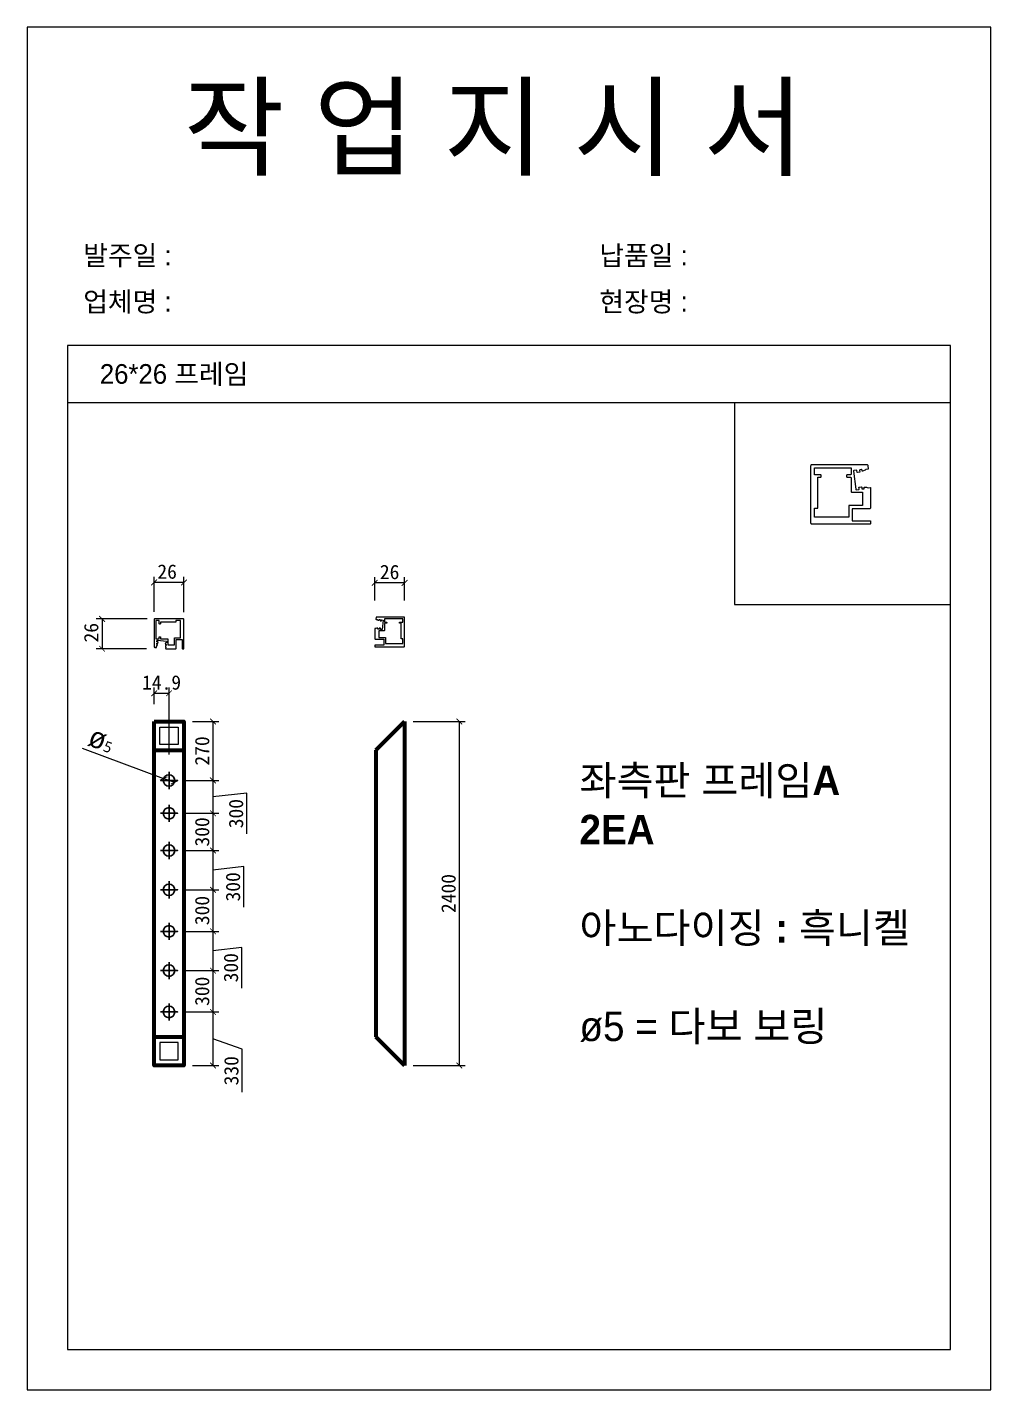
# Model space of a CAD drawing. Header units: millimetres. Extents: x -44117 to 256353, y -2095463 to 65325.
# Drawn here: x 59839 to 61519, y 23848 to 26224 of the extents above; entities that cross this region are included whole.
import ezdxf

# ---------------------------------------------------------------- set-up
doc = ezdxf.new("R2010")
doc.units = ezdxf.units.MM
doc.header["$LTSCALE"] = 10
doc.layers.add('Layer1', color=7, linetype='Continuous', lineweight=70)
doc.dimstyles.new('ISO-25', dxfattribs={"dimtxt": 2.5, "dimasz": 2.5, "dimexe": 1, "dimexo": 1, "dimtad": 1, "dimtxsty": 'Standard', "dimblk": 'ARCHTICK', "dimcen": 2.5, "dimadec": 0, "dimazin": 0, "dimtfac": 1, "dimtmove": 0, "dimatfit": 3, "dimfxl": 0, "dimarcsym": 0})

# ---------------------------------------------------------------- blocks, each defined once
blk = doc.blocks.new('_ArchTick')
at = {"color": 0, "linetype": 'ByBlock', "const_width": 0.15}
blk.add_lwpolyline([(-0.5, -0.5), (0.5, 0.5)], dxfattribs=at)
blk = doc.blocks.new('*D1611')
at = {"color": 0, "lineweight": -2}
for p, q in [((60060.2, 25204.4), (60060.2, 25265.9)), ((60112.2, 25203.9), (60112.2, 25265.9)), ((60112.2, 25255.9), (60060.2, 25255.9))]:
    blk.add_line(p, q, dxfattribs=at)
at = {"layer": 'Defpoints', "color": 0}
for p in [(60060.2, 25255.9), (60060.2, 25189.4), (60112.2, 25188.9)]:
    blk.add_point(p, dxfattribs=at)
at = {"color": 0, "lineweight": -2, "xscale": 10, "yscale": 10, "zscale": 10, "rotation": 180}
blk.add_blockref('_ArchTick', (60060.2, 25255.9), dxfattribs=at)
at = {"color": 0, "lineweight": -2, "xscale": 10, "yscale": 10, "zscale": 10}
blk.add_blockref('_ArchTick', (60112.2, 25255.9), dxfattribs=at)
at = {"color": 0, "insert": (60082.9, 25274.7), "char_height": 25, "attachment_point": 5}
blk.add_mtext('26', dxfattribs=at)
blk = doc.blocks.new('*D1612')
at = {"color": 0, "lineweight": -2}
for p, q in [((60048.3, 25192.4), (59959.4, 25192.4)), ((59969.4, 25192.4), (59969.4, 25140.4)), ((60046.7, 25140.4), (59959.4, 25140.4))]:
    blk.add_line(p, q, dxfattribs=at)
at = {"layer": 'Defpoints', "color": 0}
for p in [(60063.3, 25192.4), (59969.4, 25140.4), (60061.7, 25140.4)]:
    blk.add_point(p, dxfattribs=at)
at = {"color": 0, "lineweight": -2, "xscale": 10, "yscale": 10, "zscale": 10}
for p, rotation in [((59969.4, 25192.4), 90), ((59969.4, 25140.4), 270)]:
    blk.add_blockref('_ArchTick', p, dxfattribs=dict(at, rotation=rotation))
at = {"color": 0, "insert": (59950.6, 25168.3), "char_height": 25, "attachment_point": 5, "rotation": 90}
blk.add_mtext('26', dxfattribs=at)
blk = doc.blocks.new('*D1613')
at = {"color": 0, "lineweight": -2}
for p, q in [((60444.8, 25224.7), (60444.8, 25265.2)), ((60496.8, 25224.7), (60496.8, 25265.2)), ((60496.8, 25255.2), (60444.8, 25255.2))]:
    blk.add_line(p, q, dxfattribs=at)
at = {"layer": 'Defpoints', "color": 0}
for p in [(60444.8, 25255.2), (60444.8, 25194.7), (60496.8, 25194.7)]:
    blk.add_point(p, dxfattribs=at)
at = {"color": 0, "lineweight": -2, "xscale": 10, "yscale": 10, "zscale": 10, "rotation": 180}
blk.add_blockref('_ArchTick', (60444.8, 25255.2), dxfattribs=at)
at = {"color": 0, "lineweight": -2, "xscale": 10, "yscale": 10, "zscale": 10}
blk.add_blockref('_ArchTick', (60496.8, 25255.2), dxfattribs=at)
at = {"color": 0, "insert": (60470.8, 25274), "char_height": 25, "attachment_point": 5}
blk.add_mtext('26', dxfattribs=at)
blk = doc.blocks.new('*D1620')
at = {"color": 0, "lineweight": -2}
for p, q in [((59934.9, 24966.8), (60076.8, 24914.1)), ((60095.5, 24907.2), (60076.8, 24914.1)), ((60095.5, 24907.2), (60095.5, 24907.2))]:
    blk.add_line(p, q, dxfattribs=at)
at = {"layer": 'Defpoints', "color": 0}
for p in [(60076.8, 24914.1), (60095.5, 24907.2)]:
    blk.add_point(p, dxfattribs=at)
at = {"color": 0, "lineweight": -2, "xscale": 10, "yscale": 10, "zscale": 10}
for p, rotation in [((60076.8, 24914.1), 339.6496545556818), ((60095.5, 24907.2), 159.6496545556818)]:
    blk.add_blockref('_ArchTick', p, dxfattribs=dict(at, rotation=rotation))
at = {"color": 0, "insert": (59968.7, 24981.9), "char_height": 25, "attachment_point": 5, "rotation": 339.6497}
blk.add_mtext('{\\fGulim|b0|i0|c129|p50;\\H1.4583x;ø\\fMalgun Gothic|b0|i0|c129|p50;\\H0.51429x;5}', dxfattribs=at)
blk = doc.blocks.new('*D1614')
at = {"color": 0, "lineweight": -2}
for p, q in [((60060.2, 25043.5), (60060.2, 25072.6)), ((60086.2, 24955.7), (60086.2, 25072.6)), ((60060.2, 25062.6), (60086.2, 25062.6))]:
    blk.add_line(p, q, dxfattribs=at)
at = {"layer": 'Defpoints', "color": 0}
for p in [(60086.2, 25062.6), (60060.2, 25013.5), (60086.2, 24925.7)]:
    blk.add_point(p, dxfattribs=at)
at = {"color": 0, "lineweight": -2, "xscale": 10, "yscale": 10, "zscale": 10, "rotation": 180}
blk.add_blockref('_ArchTick', (60060.2, 25062.6), dxfattribs=at)
at = {"color": 0, "lineweight": -2, "xscale": 10, "yscale": 10, "zscale": 10}
blk.add_blockref('_ArchTick', (60086.2, 25062.6), dxfattribs=at)
at = {"color": 0, "insert": (60073.2, 25081.3), "char_height": 25, "attachment_point": 5}
blk.add_mtext('14.9', dxfattribs=at)
blk = doc.blocks.new('*D1621')
at = {"color": 0, "lineweight": -2}
for p, q in [((60127.2, 25013.5), (60172.8, 25013.5)), ((60162.8, 25013.5), (60162.8, 24910.7)), ((60116.2, 24910.7), (60172.8, 24910.7))]:
    blk.add_line(p, q, dxfattribs=at)
at = {"layer": 'Defpoints', "color": 0}
for p in [(60112.2, 25013.5), (60101.2, 24910.7), (60162.8, 24910.7)]:
    blk.add_point(p, dxfattribs=at)
at = {"color": 0, "lineweight": -2, "xscale": 10, "yscale": 10, "zscale": 10}
for p, rotation in [((60162.8, 25013.5), 90), ((60162.8, 24910.7), 270)]:
    blk.add_blockref('_ArchTick', p, dxfattribs=dict(at, rotation=rotation))
at = {"color": 0, "insert": (60144, 24962.1), "char_height": 25, "attachment_point": 5, "rotation": 90}
blk.add_mtext('270', dxfattribs=at)
blk = doc.blocks.new('*D1622')
at = {"color": 0, "lineweight": -2}
for p, q in [((60116.2, 24910.7), (60172.8, 24910.7)), ((60162.8, 24910.7), (60162.8, 24853.3)), ((60221.8, 24888.3), (60162.8, 24882)), ((60221.8, 24817.4), (60221.8, 24888.3)), ((60116.2, 24853.3), (60172.8, 24853.3))]:
    blk.add_line(p, q, dxfattribs=at)
at = {"layer": 'Defpoints', "color": 0}
for p in [(60101.2, 24910.7), (60101.2, 24853.3), (60162.8, 24853.3)]:
    blk.add_point(p, dxfattribs=at)
at = {"color": 0, "lineweight": -2, "xscale": 10, "yscale": 10, "zscale": 10}
for p, rotation in [((60162.8, 24910.7), 90), ((60162.8, 24853.3), 270)]:
    blk.add_blockref('_ArchTick', p, dxfattribs=dict(at, rotation=rotation))
at = {"color": 0, "insert": (60203.1, 24852.8), "char_height": 25, "attachment_point": 5, "rotation": 90}
blk.add_mtext('300', dxfattribs=at)
blk = doc.blocks.new('*D1623')
at = {"color": 0, "lineweight": -2}
for p, q in [((60116.2, 24853.3), (60172.8, 24853.3)), ((60162.8, 24853.3), (60162.8, 24788.5)), ((60116.2, 24788.5), (60172.8, 24788.5))]:
    blk.add_line(p, q, dxfattribs=at)
at = {"layer": 'Defpoints', "color": 0}
for p in [(60101.2, 24853.3), (60101.2, 24788.5), (60162.8, 24788.5)]:
    blk.add_point(p, dxfattribs=at)
at = {"color": 0, "lineweight": -2, "xscale": 10, "yscale": 10, "zscale": 10}
for p, rotation in [((60162.8, 24853.3), 90), ((60162.8, 24788.5), 270)]:
    blk.add_blockref('_ArchTick', p, dxfattribs=dict(at, rotation=rotation))
at = {"color": 0, "insert": (60144, 24820.9), "char_height": 25, "attachment_point": 5, "rotation": 90}
blk.add_mtext('300', dxfattribs=at)
blk = doc.blocks.new('*D1615')
at = {"color": 0, "lineweight": -2}
for p, q in [((60116.2, 24788.5), (60172.8, 24788.5)), ((60162.8, 24788.5), (60162.8, 24720)), ((60216.5, 24760.5), (60162.8, 24754.3)), ((60216.5, 24689.7), (60216.5, 24760.5)), ((60116.2, 24720), (60172.8, 24720))]:
    blk.add_line(p, q, dxfattribs=at)
at = {"layer": 'Defpoints', "color": 0}
for p in [(60101.2, 24788.5), (60101.2, 24720), (60162.8, 24720)]:
    blk.add_point(p, dxfattribs=at)
at = {"color": 0, "lineweight": -2, "xscale": 10, "yscale": 10, "zscale": 10}
for p, rotation in [((60162.8, 24788.5), 90), ((60162.8, 24720), 270)]:
    blk.add_blockref('_ArchTick', p, dxfattribs=dict(at, rotation=rotation))
at = {"color": 0, "insert": (60197.8, 24725.1), "char_height": 25, "attachment_point": 5, "rotation": 90}
blk.add_mtext('300', dxfattribs=at)
blk = doc.blocks.new('*D1616')
at = {"color": 0, "lineweight": -2}
for p, q in [((60116.2, 24720), (60172.8, 24720)), ((60162.8, 24720), (60162.8, 24647.5)), ((60116.2, 24647.5), (60172.8, 24647.5))]:
    blk.add_line(p, q, dxfattribs=at)
at = {"layer": 'Defpoints', "color": 0}
for p in [(60101.2, 24720), (60101.2, 24647.5), (60162.8, 24647.5)]:
    blk.add_point(p, dxfattribs=at)
at = {"color": 0, "lineweight": -2, "xscale": 10, "yscale": 10, "zscale": 10}
for p, rotation in [((60162.8, 24720), 90), ((60162.8, 24647.5), 270)]:
    blk.add_blockref('_ArchTick', p, dxfattribs=dict(at, rotation=rotation))
at = {"color": 0, "insert": (60144, 24683.8), "char_height": 25, "attachment_point": 5, "rotation": 90}
blk.add_mtext('300', dxfattribs=at)
blk = doc.blocks.new('*D1617')
at = {"color": 0, "lineweight": -2}
for p, q in [((60116.2, 24647.5), (60172.8, 24647.5)), ((60162.8, 24647.5), (60162.8, 24579)), ((60213, 24619.5), (60162.8, 24613.3)), ((60213, 24548.7), (60213, 24619.5)), ((60116.2, 24579), (60172.8, 24579))]:
    blk.add_line(p, q, dxfattribs=at)
at = {"layer": 'Defpoints', "color": 0}
for p in [(60101.2, 24647.5), (60101.2, 24579), (60162.8, 24579)]:
    blk.add_point(p, dxfattribs=at)
at = {"color": 0, "lineweight": -2, "xscale": 10, "yscale": 10, "zscale": 10}
for p, rotation in [((60162.8, 24647.5), 90), ((60162.8, 24579), 270)]:
    blk.add_blockref('_ArchTick', p, dxfattribs=dict(at, rotation=rotation))
at = {"color": 0, "insert": (60194.2, 24584.1), "char_height": 25, "attachment_point": 5, "rotation": 90}
blk.add_mtext('300', dxfattribs=at)
blk = doc.blocks.new('*D1618')
at = {"color": 0, "lineweight": -2}
for p, q in [((60116.2, 24579), (60172.8, 24579)), ((60162.8, 24579), (60162.8, 24506.9)), ((60116.2, 24506.9), (60172.8, 24506.9))]:
    blk.add_line(p, q, dxfattribs=at)
at = {"layer": 'Defpoints', "color": 0}
for p in [(60101.2, 24579), (60101.2, 24506.9), (60162.8, 24506.9)]:
    blk.add_point(p, dxfattribs=at)
at = {"color": 0, "lineweight": -2, "xscale": 10, "yscale": 10, "zscale": 10}
for p, rotation in [((60162.8, 24579), 90), ((60162.8, 24506.9), 270)]:
    blk.add_blockref('_ArchTick', p, dxfattribs=dict(at, rotation=rotation))
at = {"color": 0, "insert": (60144, 24543), "char_height": 25, "attachment_point": 5, "rotation": 90}
blk.add_mtext('300', dxfattribs=at)
blk = doc.blocks.new('*D1619')
at = {"color": 0, "lineweight": -2}
for p, q in [((60116.2, 24506.9), (60172.8, 24506.9)), ((60162.8, 24506.9), (60162.8, 24413.5)), ((60213.7, 24441.9), (60162.8, 24460.2)), ((60213.7, 24366.9), (60213.7, 24441.9)), ((60127.2, 24413.5), (60172.8, 24413.5))]:
    blk.add_line(p, q, dxfattribs=at)
at = {"layer": 'Defpoints', "color": 0}
for p in [(60101.2, 24506.9), (60112.2, 24413.5), (60162.8, 24413.5)]:
    blk.add_point(p, dxfattribs=at)
at = {"color": 0, "lineweight": -2, "xscale": 10, "yscale": 10, "zscale": 10}
for p, rotation in [((60162.8, 24506.9), 90), ((60162.8, 24413.5), 270)]:
    blk.add_blockref('_ArchTick', p, dxfattribs=dict(at, rotation=rotation))
at = {"color": 0, "insert": (60194.9, 24404.4), "char_height": 25, "attachment_point": 5, "rotation": 90}
blk.add_mtext('330', dxfattribs=at)
blk = doc.blocks.new('*D1624')
at = {"color": 0, "lineweight": -2}
for p, q in [((60511.8, 25013.5), (60602.4, 25013.5)), ((60592.4, 24413.5), (60592.4, 25013.5)), ((60511.8, 24413.5), (60602.4, 24413.5))]:
    blk.add_line(p, q, dxfattribs=at)
at = {"layer": 'Defpoints', "color": 0}
for p in [(60496.8, 25013.5), (60592.4, 25013.5), (60496.8, 24413.5)]:
    blk.add_point(p, dxfattribs=at)
at = {"color": 0, "lineweight": -2, "xscale": 10, "yscale": 10, "zscale": 10}
for p, rotation in [((60592.4, 25013.5), 90), ((60592.4, 24413.5), 270)]:
    blk.add_blockref('_ArchTick', p, dxfattribs=dict(at, rotation=rotation))
at = {"color": 0, "insert": (60573.6, 24713.5), "char_height": 25, "attachment_point": 5, "rotation": 90}
blk.add_mtext('2400', dxfattribs=at)

msp = doc.modelspace()

# ---------------------------------------------------------------- linework, layer by layer
for p, q in [((61448.94984, 25668.9399), (59908.94984, 25668.9399)), ((61448.94984, 25568.9399), (59908.94984, 25568.9399))]:
    msp.add_line(p, q)
at = {"lineweight": 30}
for p, q in [((60086.15562, 24925.67114), (60086.15562, 24895.67114)), ((60086.15562, 24868.34102), (60086.15562, 24838.34102)), ((60086.15562, 24803.48261), (60086.15562, 24773.48261)), ((60086.15562, 24735.04822), (60086.15562, 24705.04822)), ((60086.15562, 24662.50033), (60086.15562, 24632.50033)), ((60086.15562, 24594.03853), (60086.15562, 24564.03853)), ((60086.15562, 24521.94153), (60086.15562, 24491.94153))]:
    msp.add_line(p, q, dxfattribs=at)
for points in [[(59838.94984, 23848.10962), (61518.94984, 23848.10962), (61518.94984, 26224.10962), (59838.94984, 26224.10962)], [(61448.94984, 25568.9399), (61072.00109, 25568.9399), (61072.00109, 25217.33294), (61448.94984, 25217.33294)], [(60070.15562, 25003.48261), (60102.15562, 25003.48261), (60102.15562, 24973.48261), (60070.15562, 24973.48261)], [(60070.15562, 24423.48261), (60102.15562, 24423.48261), (60102.15562, 24453.48261), (60070.15562, 24453.48261)]]:
    msp.add_lwpolyline(points, close=True)
msp.add_lwpolyline([(59908.94984, 25668.9399), (59908.94984, 23918.10962), (61448.94984, 23918.10962), (61448.94984, 25668.9399)])
for points in [[(61305.31886, 25454.08424), (61305.31886, 25454.08424), (61305.31886, 25454.08424, -0.4142135624), (61304.62291, 25453.19225), (61301.55102, 25452.813, 0.1357168379), (61301.15703, 25452.64984, -0.1201861936), (61295.53979, 25450.11986, -0.4322308638), (61294.59948, 25450.80834), (61294.46007, 25451.93756, 0.4142135624), (61293.56808, 25452.63351), (61291.02737, 25452.31983, 0.4142135624), (61290.33142, 25451.42784), (61290.62549, 25449.04592, -0.4142135624), (61289.92954, 25448.15393), (61286.75365, 25447.76184, -0.4142135624), (61285.86165, 25448.45779), (61285.56759, 25450.8397, 0.4142135624), (61284.67559, 25451.53565), (61280.30875, 25450.99653, 0.4142135624), (61279.6128, 25450.10453), (61283.53371, 25418.34565, 0.4142135624), (61284.4257, 25417.6497), (61288.79255, 25418.18883, 0.4142135624), (61289.4885, 25419.08082), (61289.19443, 25421.46274, -0.4142135624), (61289.89038, 25422.35473), (61293.06627, 25422.74682, -0.4142135624), (61293.95826, 25422.05087), (61294.25233, 25419.66896, 0.4142135624), (61295.14432, 25418.97301), (61297.68503, 25419.28668, 0.4142135624), (61298.38098, 25420.17868), (61298.24157, 25421.3079, -0.4322308638), (61298.9862, 25422.2044, -0.1201861936), (61305.05009, 25421.11656, 0.1357168379), (61305.47193, 25421.05412), (61308.54382, 25421.43337, -0.4142135624), (61309.43582, 25420.73742), (61309.43582, 25386.33742, -0.4142135624), (61307.43582, 25384.33742), (61277.43582, 25384.33742), (61277.43582, 25363.53742), (61308.20055, 25363.53742, -0.4228503783), (61309.43582, 25362.33794), (61309.43582, 25358.73742, -0.4142135624), (61308.23582, 25357.53742), (61207.43582, 25357.53742, -0.4142135624), (61205.43582, 25359.53742), (61205.43582, 25459.53742, -0.4142135624), (61207.43582, 25461.53742), (61302.64614, 25461.53318, -0.4142135624), (61304.64614, 25459.53318), (61305.31886, 25454.08424)], [(61295.43582, 25413.53742), (61295.43582, 25390.33742), (61277.43582, 25390.33742), (61272.63582, 25390.33742, 0.4142135624), (61271.43582, 25389.13742), (61271.43582, 25384.33742), (61271.43582, 25384.33742), (61271.43582, 25369.53742), (61211.43582, 25369.53742), (61211.43582, 25385.53742), (61217.43582, 25385.53742), (61217.43582, 25439.53742), (61222.23582, 25439.53742, 0.4142135624), (61223.43582, 25440.73742), (61223.43582, 25442.33742, 0.4142135624), (61222.23582, 25443.53742), (61211.43582, 25443.53742), (61211.43582, 25455.53742), (61275.43582, 25455.53742), (61275.43582, 25444.73742, -0.4142135624), (61274.23582, 25443.53742), (61268.63582, 25443.53742, 0.4142135624), (61267.43582, 25442.33742), (61267.43582, 25440.73742, 0.4142135624), (61268.63582, 25439.53742), (61274.21582, 25439.53742, -0.4142135624), (61275.41582, 25438.33742), (61275.41582, 25414.73742, 0.4142135624), (61276.61582, 25413.53742), (61295.43582, 25413.53742)], [(60063.88428, 25142.43141), (60063.88428, 25142.43141), (60063.88428, 25142.43141, 0.4142135624), (60064.33028, 25142.77939), (60064.51991, 25144.31533, -0.1357168379), (60064.60149, 25144.51233, 0.1201861936), (60065.86648, 25147.32095, 0.4322308638), (60065.52224, 25147.7911), (60064.95763, 25147.86081, -0.4142135624), (60064.60965, 25148.30681), (60064.76649, 25149.57716, -0.4142135624), (60065.21248, 25149.92514), (60066.40344, 25149.7781, 0.4142135624), (60066.84944, 25150.12608), (60067.04549, 25151.71402, 0.4142135624), (60066.69751, 25152.16002), (60065.50655, 25152.30705, -0.4142135624), (60065.15858, 25152.75305), (60065.42814, 25154.93647, -0.4142135624), (60065.87414, 25155.28445), (60081.75358, 25153.32399, -0.4142135624), (60082.10155, 25152.87799), (60081.83199, 25150.69457, -0.4142135624), (60081.38599, 25150.3466), (60080.19503, 25150.49363, 0.4142135624), (60079.74904, 25150.14566), (60079.55299, 25148.55771, 0.4142135624), (60079.90097, 25148.11171), (60081.09192, 25147.96468, -0.4142135624), (60081.4399, 25147.51868), (60081.28306, 25146.24833, -0.4142135624), (60080.83707, 25145.90035), (60080.27245, 25145.97006, 0.4322308638), (60079.82421, 25145.59774, 0.1201861936), (60080.36813, 25142.5658, -0.1357168379), (60080.39935, 25142.35488), (60080.20972, 25140.81893, 0.4142135624), (60080.55769, 25140.37293), (60097.75769, 25140.37293, 0.4142135624), (60098.75769, 25141.37293), (60098.75769, 25156.37293), (60109.15769, 25156.37293), (60109.15769, 25140.99057, 0.4228503783), (60109.75744, 25140.37293), (60111.55769, 25140.37293, 0.4142135624), (60112.15769, 25140.97293), (60112.15769, 25191.37293, 0.4142135624), (60111.15769, 25192.37293), (60061.15769, 25192.37293, 0.4142135624), (60060.15769, 25191.37293), (60060.15981, 25143.76777, 0.4142135624), (60061.15981, 25142.76777), (60063.88428, 25142.43141)], [(60084.15769, 25147.37293), (60095.75769, 25147.37293), (60095.75769, 25156.37293), (60095.75769, 25158.77293, -0.4142135624), (60096.35769, 25159.37293), (60098.75769, 25159.37293), (60098.75769, 25159.37293), (60106.15769, 25159.37293), (60106.15769, 25189.37293), (60098.15769, 25189.37293), (60098.15769, 25186.37293), (60071.15769, 25186.37293), (60071.15769, 25183.97293, -0.4142135624), (60070.55769, 25183.37293), (60069.75769, 25183.37293, -0.4142135624), (60069.15769, 25183.97293), (60069.15769, 25189.37293), (60063.15769, 25189.37293), (60063.15769, 25157.37293), (60068.55769, 25157.37293, 0.4142135624), (60069.15769, 25157.97293), (60069.15769, 25160.77293, -0.4142135624), (60069.75769, 25161.37293), (60070.55769, 25161.37293, -0.4142135624), (60071.15769, 25160.77293), (60071.15769, 25157.98293, 0.4142135624), (60071.75769, 25157.38293), (60083.55769, 25157.38293, -0.4142135624), (60084.15769, 25156.78293), (60084.15769, 25147.37293)], [(60446.85019, 25191.93914), (60446.85019, 25191.93914), (60446.85019, 25191.93914, 0.4142135624), (60447.19817, 25191.49314), (60448.73411, 25191.30352, -0.1357168379), (60448.93111, 25191.22194, 0.1201861936), (60451.73973, 25189.95695, 0.4322308638), (60452.20988, 25190.30119), (60452.27959, 25190.8658, -0.4142135624), (60452.72559, 25191.21377), (60453.99594, 25191.05694, -0.4142135624), (60454.34392, 25190.61094), (60454.19688, 25189.41998, 0.4142135624), (60454.54486, 25188.97398), (60456.1328, 25188.77794, 0.4142135624), (60456.5788, 25189.12591), (60456.72583, 25190.31687, -0.4142135624), (60457.17183, 25190.66485), (60459.35525, 25190.39528, -0.4142135624), (60459.70323, 25189.94929), (60457.74277, 25174.06985, -0.4142135624), (60457.29677, 25173.72187), (60455.11335, 25173.99143, -0.4142135624), (60454.76538, 25174.43743), (60454.91241, 25175.62839, 0.4142135624), (60454.56444, 25176.07439), (60452.97649, 25176.27043, 0.4142135624), (60452.5305, 25175.92246), (60452.38346, 25174.7315, -0.4142135624), (60451.93746, 25174.38353), (60450.66711, 25174.54036, -0.4142135624), (60450.31913, 25174.98636), (60450.38884, 25175.55097, 0.4322308638), (60450.01652, 25175.99922, 0.1201861936), (60446.98458, 25175.4553, -0.1357168379), (60446.77366, 25175.42408), (60445.23771, 25175.6137, 0.4142135624), (60444.79172, 25175.26573), (60444.79172, 25158.06573, 0.4142135624), (60445.79172, 25157.06573), (60460.79172, 25157.06573), (60460.79172, 25146.66573), (60445.40935, 25146.66573, 0.4228503783), (60444.79172, 25146.06599), (60444.79172, 25144.26573, 0.4142135624), (60445.39172, 25143.66573), (60495.79172, 25143.66573, 0.4142135624), (60496.79172, 25144.66573), (60496.79172, 25194.66573, 0.4142135624), (60495.79172, 25195.66573), (60448.18655, 25195.66361, 0.4142135624), (60447.18655, 25194.66361), (60446.85019, 25191.93914)], [(60451.79172, 25171.66573), (60451.79172, 25160.06573), (60460.79172, 25160.06573), (60463.19172, 25160.06573, -0.4142135624), (60463.79172, 25159.46573), (60463.79172, 25157.06573), (60463.79172, 25157.06573), (60463.79172, 25149.66573), (60493.79172, 25149.66573), (60493.79172, 25157.66573), (60490.79172, 25157.66573), (60490.79172, 25184.66573), (60488.39172, 25184.66573, -0.4142135624), (60487.79172, 25185.26573), (60487.79172, 25186.06573, -0.4142135624), (60488.39172, 25186.66573), (60493.79172, 25186.66573), (60493.79172, 25192.66573), (60461.79172, 25192.66573), (60461.79172, 25187.26573, 0.4142135624), (60462.39172, 25186.66573), (60465.19172, 25186.66573, -0.4142135624), (60465.79172, 25186.06573), (60465.79172, 25185.26573, -0.4142135624), (60465.19172, 25184.66573), (60462.40172, 25184.66573, 0.4142135624), (60461.80172, 25184.06573), (60461.80172, 25172.26573, -0.4142135624), (60461.20172, 25171.66573), (60451.79172, 25171.66573)]]:
    msp.add_lwpolyline(points, format="xyb")
for points in [[(60071.15562, 24910.67114), (60101.15562, 24910.67114)], [(60071.15562, 24853.34102), (60101.15562, 24853.34102)], [(60071.15562, 24788.48261), (60101.15562, 24788.48261)], [(60071.15562, 24720.04822), (60101.15562, 24720.04822)], [(60071.15562, 24647.50033), (60101.15562, 24647.50033)], [(60071.15562, 24579.03853), (60101.15562, 24579.03853)], [(60071.15562, 24506.94153), (60101.15562, 24506.94153)]]:
    msp.add_lwpolyline(points, close=True, dxfattribs=at)
for centre in [(60086.15562, 24910.67114), (60086.15562, 24853.34102), (60086.15562, 24788.48261), (60086.15562, 24720.04822), (60086.15562, 24647.50033), (60086.15562, 24579.03853), (60086.15562, 24506.94153)]:
    msp.add_circle(centre, 10, dxfattribs=at)
at = {"layer": 'Layer1'}
for p, q in [((60496.79172, 25013.48261), (60446.79172, 24963.48261)), ((60060.15562, 24963.48261), (60112.15562, 24963.48261)), ((60060.15562, 24463.48261), (60112.15562, 24463.48261)), ((60446.79172, 24463.48261), (60496.79172, 24413.48261))]:
    msp.add_line(p, q, dxfattribs=at)
msp.add_lwpolyline([(60060.15562, 25013.48261), (60112.15562, 25013.48261), (60112.15562, 24413.48261), (60060.15562, 24413.48261)], close=True, dxfattribs=at)
for points in [[(60496.79172, 25013.48261), (60496.79172, 24413.48261)], [(60446.79172, 24963.48261), (60446.79172, 24463.48261)]]:
    msp.add_lwpolyline(points, dxfattribs=at)

# ---------------------------------------------------------------- texts
at = {"attachment_point": 1}
for s, heights, insert, char_height in [('{\\fGulim|b0|i0|c129|p50;작 업 지 시 서}', [-155.84554], (60111.75645, 26119.94711), 140), ('{\\fGulim|b0|i0|c129|p50;발주일 :}', [-38.18216], (59936.54709, 25843.22669), 34.3), ('{\\fGulim|b0|i0|c129|p50;납품일 :}', [-37.67976], (60836.52508, 25843.22669), 34.3), ('{\\fGulim|b0|i0|c129|p50;업체명 : }', [-38.2735], (59936.54709, 25762.57051), 34.3), ('{\\fGulim|b0|i0|c129|p50;현장명 : }', [-38.2735], (60836.52508, 25762.57051), 34.3), ('{\\fGulim|b0|i0|c129|p50;26*26 프레임}', [-38.22783], (59965.50968, 25636.70194), 34.3), ('{\\fGulim|b1|i0|c129|p50;좌측판 프레임A\\P2EA\\P\\P아노다이징 : 흑니켈\\P\\P\\fGulim|b0|i0|c129|p50;ø5 = 다보 보링}', [-491.47221], (60801.86348, 24936.44557), 51.45)]:
    msp.add_mtext_dynamic_manual_height_columns(s, width=3307.3198183, gutter_width=12.5, heights=heights, dxfattribs=dict(at, insert=insert, char_height=char_height))

# ---------------------------------------------------------------- dimensions: what is measured, and where the dimension line sits
for base, p1, p2, angle, text, override, picture, middle in [((60060.15769, 25255.90005), (60112.15769, 25188.87144), (60060.15769, 25189.35944), 180, '26', {"dimscale": 10, "dimasz": 1, "dimexo": 1.5}, '*D1611', (60082.88777, 25255.90005)), ((60444.79172, 25255.20381), (60496.79172, 25194.66573), (60444.79172, 25194.66573), 180, '26', {"dimscale": 10, "dimasz": 1, "dimexo": 3}, '*D1613', (60470.79172, 25255.20381)), ((59969.38696, 25140.37293), (60063.34353, 25192.37293), (60061.65782, 25140.37293), 90, '26', {"dimscale": 10, "dimasz": 1, "dimexo": 1.5}, '*D1612', (59969.38696, 25168.29256)), ((60086.15562, 25062.57244), (60060.15562, 25013.48261), (60086.15562, 24925.67114), 180, '14.9', {"dimscale": 10, "dimasz": 1, "dimexo": 3}, '*D1614', (60073.15562, 25062.57244)), ((60162.76263, 24910.67114), (60112.15562, 25013.48261), (60101.15562, 24910.67114), 90, '270', {"dimscale": 10, "dimasz": 1, "dimexo": 1.5}, '*D1621', (60162.76263, 24962.07687)), ((60162.76263, 24853.34102), (60101.15562, 24910.67114), (60101.15562, 24853.34102), 90, '300', {"dimscale": 10, "dimasz": 1, "dimexo": 1.5, "dimtmove": 1}, '*D1622', (60221.81343, 24882.00608)), ((60162.76263, 24788.48261), (60101.15562, 24853.34102), (60101.15562, 24788.48261), 90, '300', {"dimscale": 10, "dimasz": 1, "dimexo": 1.5, "dimtmove": 1}, '*D1623', (60162.76263, 24820.91181)), ((60162.76263, 24720.04822), (60101.15562, 24788.48261), (60101.15562, 24720.04822), 90, '300', {"dimscale": 10, "dimasz": 1, "dimexo": 1.5, "dimtmove": 1}, '*D1615', (60216.52115, 24754.26542)), ((60162.76263, 24647.50033), (60101.15562, 24720.04822), (60101.15562, 24647.50033), 90, '300', {"dimscale": 10, "dimasz": 1, "dimexo": 1.5, "dimtmove": 1}, '*D1616', (60162.76263, 24683.77428)), ((60162.76263, 24579.03853), (60101.15562, 24647.50033), (60101.15562, 24579.03853), 90, '300', {"dimscale": 10, "dimasz": 1, "dimexo": 1.5, "dimtmove": 1}, '*D1617', (60212.99025, 24613.26943)), ((60162.76263, 24506.94153), (60101.15562, 24579.03853), (60101.15562, 24506.94153), 90, '300', {"dimscale": 10, "dimasz": 1, "dimexo": 1.5, "dimtmove": 1}, '*D1618', (60162.76263, 24542.99003)), ((60162.76263, 24413.48261), (60101.15562, 24506.94153), (60112.15562, 24413.48261), 90, '330', {"dimscale": 10, "dimasz": 1, "dimexo": 1.5, "dimtmove": 1}, '*D1619', (60213.69625, 24435.61353))]:
    dim = msp.add_linear_dim(base=base, p1=p1, p2=p2, angle=angle, text=text, dimstyle='ISO-25', override=override)
    dim.commit()
    dim.dimension.update_dxf_attribs({"geometry": picture, "text_midpoint": middle, "dimtype": 160})
dim = msp.add_diameter_dim_2p(p1=(60095.53145, 24907.19354), p2=(60076.77978, 24914.14873), text='{\\fGulim|b0|i0|c129|p50;\\H1.4583x;ø\\fMalgun Gothic|b0|i0|c129|p50;\\H0.51429x;5}', dimstyle='ISO-25', override={"dimscale": 10, "dimasz": 1, "dimexo": 3})
dim.commit()
dim.dimension.update_dxf_attribs({"geometry": '*D1620', "text_midpoint": (59959.72166, 24957.56682), "dimtype": 163})
dim = msp.add_linear_dim(base=(60592.3948, 25013.48261), p1=(60496.79172, 24413.48261), p2=(60496.79172, 25013.48261), angle=90, text='2400', dimstyle='ISO-25', override={"dimscale": 10, "dimasz": 1, "dimexo": 1.5})
dim.commit()
dim.dimension.update_dxf_attribs({"geometry": '*D1624', "text_midpoint": (60573.6448, 24713.48261)})

doc.saveas('drawing.dxf')
